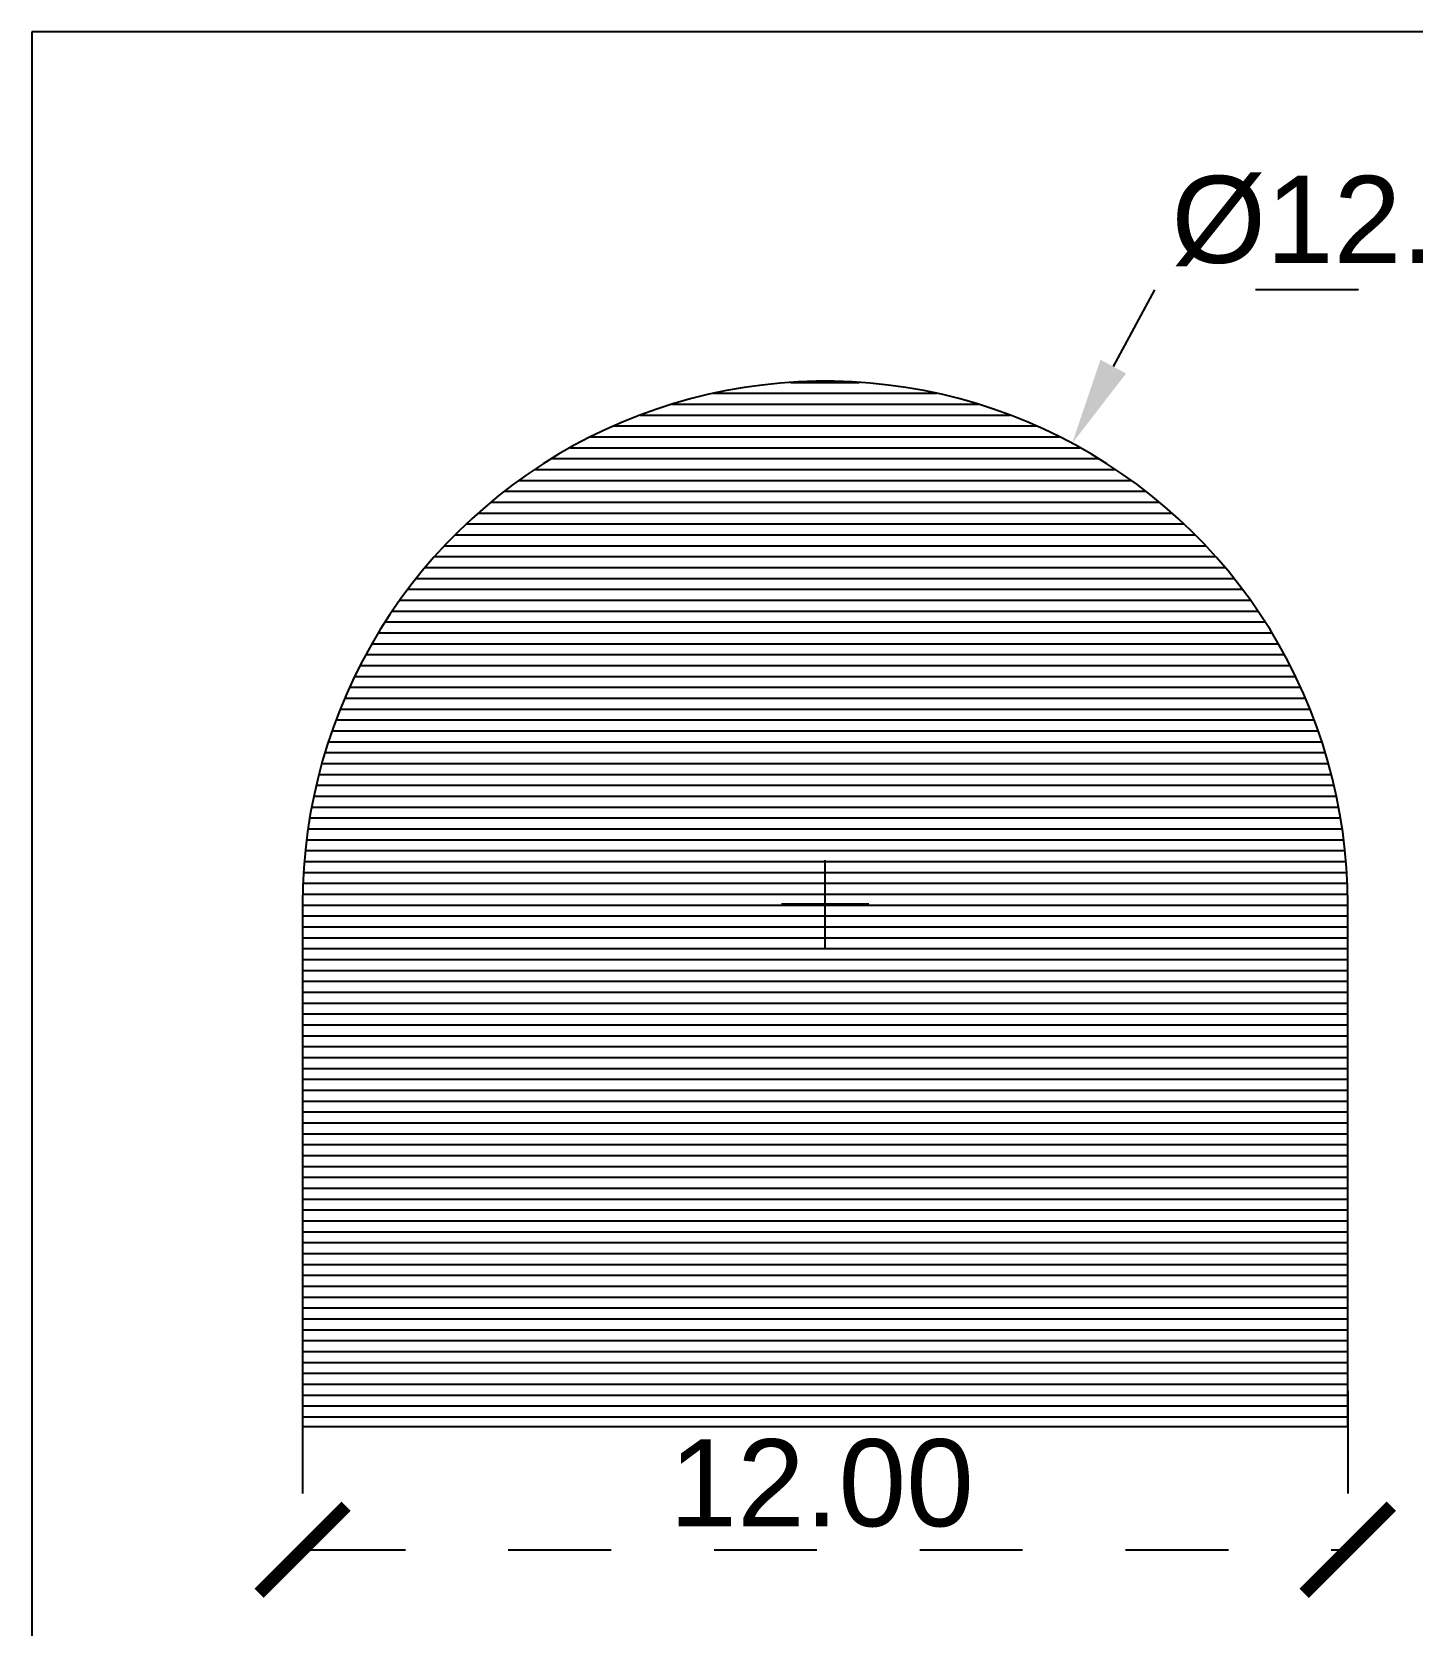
# Model space of a CAD drawing. Extents: x 0 to 146, y -2 to 88.
# Drawn here: x 97.7 to 113.55, y 62.23 to 80.53 of the extents above; entities that cross this region are included whole.
import ezdxf

# ---------------------------------------------------------------- set-up
doc = ezdxf.new("R2010")
doc.units = 0
doc.header["$LTSCALE"] = 15
doc.linetypes.add('HIDDEN', pattern=[0.15748, 0.07874, -0.07874])
doc.layers.get('0').update_dxf_attribs({"linetype": 'CONTINUOUS'})
doc.layers.get('DEFPOINTS').update_dxf_attribs({"linetype": 'CONTINUOUS'})
for name, color, linetype in [('ALL_TEMP$0-REFEENCE', 7, 'HIDDEN'), ('DEFAULT', 7, 'CONTINUOUS'), ('OPENSOURCE$PORTHOLEDETAIL$', 254, 'CONTINUOUS')]:
    doc.layers.add(name, color=color, linetype=linetype)
doc.styles.add('ARIAL_REGULAR', font='txt')
doc.dimstyles.new('DEFAULT', dxfattribs={"dimtxt": 1, "dimasz": 1, "dimexe": 0.5, "dimexo": 0.5, "dimgap": 0.25, "dimtad": 1, "dimtoh": 1, "dimzin": 1, "dimcen": 0.5, "dimazin": 3, "dimtfac": 1, "dimtix": 1, "dimtofl": 0, "dimtmove": 0, "dimatfit": 3})

# ---------------------------------------------------------------- blocks, each defined once
blk = doc.blocks.new('_ARCHTICK')
at = {"color": 0, "linetype": 'BYBLOCK', "const_width": 0.15}
blk.add_lwpolyline([(-0.5, -0.5), (0.5, 0.5)], dxfattribs=at)
blk = doc.blocks.new('*D2')
at = {"layer": 'ALL_TEMP$0-REFEENCE', "color": 0}
for p, q in [((100.81, 64.925), (100.81, 62.6)), ((112.81, 64.925), (112.81, 62.6)), ((100.81, 63.1), (112.81, 63.1))]:
    blk.add_line(p, q, dxfattribs=at)
at = {"layer": 'DEFPOINTS', "color": 0}
for p in [(100.81, 65.425), (112.81, 65.425), (112.81, 63.1)]:
    blk.add_point(p, dxfattribs=at)
at = {"layer": 'ALL_TEMP$0-REFEENCE', "color": 0, "rotation": 180}
blk.add_blockref('_ARCHTICK', (100.81, 63.1), dxfattribs=at)
at = {"layer": 'ALL_TEMP$0-REFEENCE', "color": 0}
blk.add_blockref('_ARCHTICK', (112.81, 63.1), dxfattribs=at)
at = {"layer": 'ALL_TEMP$0-REFEENCE', "color": 0, "linetype": 'CONTINUOUS', "style": 'ARIAL_REGULAR'}
blk.add_text('12.00', height=1, dxfattribs=at).set_placement((105.022, 63.369))
blk = doc.blocks.new('*D3')
at = {"layer": 'ALL_TEMP$0-REFEENCE', "color": 0}
for p, q in [((110.591, 77.564), (110.118, 76.683)), ((115.296, 77.564), (110.591, 77.564)), ((106.81, 70.015), (106.81, 71.015)), ((106.31, 70.515), (107.31, 70.515))]:
    blk.add_line(p, q, dxfattribs=at)
blk.add_solid([(109.971, 76.762), (110.265, 76.604), (109.646, 75.802)], dxfattribs=at)
at = {"layer": 'DEFPOINTS', "color": 0}
for p in [(109.646, 75.802), (103.974, 65.229)]:
    blk.add_point(p, dxfattribs=at)
at = {"layer": 'ALL_TEMP$0-REFEENCE', "color": 0, "linetype": 'CONTINUOUS', "style": 'ARIAL_REGULAR'}
blk.add_text('Ø12.00', height=1, dxfattribs=at).set_placement((110.785, 77.873))
blk = doc.blocks.new('*X9')
at = {"layer": 'OPENSOURCE$PORTHOLEDETAIL$', "linetype": 'CONTINUOUS'}
for p, q in [((106.414, 76.501), (107.206, 76.501)), ((105.529, 76.376), (108.091, 76.376)), ((104.685, 76.126), (108.935, 76.126)), ((105.051, 76.251), (108.569, 76.251)), ((104.382, 76.001), (109.238, 76.001)), ((103.882, 75.751), (109.738, 75.751)), ((104.116, 75.876), (109.504, 75.876)), ((103.669, 75.626), (109.951, 75.626)), ((103.294, 75.376), (110.326, 75.376)), ((103.474, 75.501), (110.146, 75.501)), ((103.128, 75.251), (110.492, 75.251)), ((102.827, 75.001), (110.793, 75.001)), ((102.972, 75.126), (110.648, 75.126)), ((102.69, 74.876), (110.93, 74.876)), ((102.562, 74.751), (111.058, 74.751)), ((102.326, 74.501), (111.294, 74.501)), ((102.44, 74.626), (111.18, 74.626)), ((102.218, 74.376), (111.402, 74.376)), ((102.019, 74.126), (111.601, 74.126)), ((102.116, 74.251), (111.504, 74.251)), ((101.927, 74.001), (111.693, 74.001)), ((101.759, 73.751), (111.861, 73.751)), ((101.84, 73.876), (111.78, 73.876)), ((101.68, 73.626), (111.94, 73.626)), ((101.537, 73.376), (112.083, 73.376)), ((101.606, 73.501), (112.014, 73.501)), ((101.471, 73.251), (112.149, 73.251)), ((101.35, 73.001), (112.27, 73.001)), ((101.408, 73.126), (112.212, 73.126)), ((101.295, 72.876), (112.325, 72.876)), ((101.195, 72.626), (112.425, 72.626)), ((101.242, 72.751), (112.378, 72.751)), ((101.149, 72.501), (112.471, 72.501)), ((101.106, 72.376), (112.514, 72.376)), ((101.031, 72.126), (112.589, 72.126)), ((101.068, 72.251), (112.552, 72.251)), ((100.998, 72.001), (112.622, 72.001)), ((100.939, 71.751), (112.681, 71.751)), ((100.967, 71.876), (112.653, 71.876)), ((100.915, 71.626), (112.705, 71.626)), ((100.873, 71.376), (112.747, 71.376)), ((100.892, 71.501), (112.728, 71.501)), ((100.856, 71.251), (112.764, 71.251)), ((100.831, 71.001), (112.789, 71.001)), ((100.841, 71.126), (112.779, 71.126)), ((100.822, 70.876), (112.798, 70.876)), ((100.812, 70.626), (112.808, 70.626)), ((100.815, 70.751), (112.805, 70.751)), ((100.81, 70.501), (112.81, 70.501)), ((100.81, 70.376), (112.81, 70.376)), ((100.81, 70.251), (112.81, 70.251)), ((100.81, 70.126), (112.81, 70.126)), ((100.81, 70.001), (112.81, 70.001)), ((100.81, 69.876), (112.81, 69.876)), ((100.81, 69.751), (112.81, 69.751)), ((100.81, 69.626), (112.81, 69.626)), ((100.81, 69.501), (112.81, 69.501)), ((100.81, 69.376), (112.81, 69.376)), ((100.81, 69.251), (112.81, 69.251)), ((100.81, 69.126), (112.81, 69.126)), ((100.81, 69.001), (112.81, 69.001)), ((100.81, 68.876), (112.81, 68.876)), ((100.81, 68.751), (112.81, 68.751)), ((100.81, 68.626), (112.81, 68.626)), ((100.81, 68.501), (112.81, 68.501)), ((100.81, 68.376), (112.81, 68.376)), ((100.81, 68.251), (112.81, 68.251)), ((100.81, 68.126), (112.81, 68.126)), ((100.81, 68.001), (112.81, 68.001)), ((100.81, 67.876), (112.81, 67.876)), ((100.81, 67.751), (112.81, 67.751)), ((100.81, 67.626), (112.81, 67.626)), ((100.81, 67.501), (112.81, 67.501)), ((100.81, 67.376), (112.81, 67.376)), ((100.81, 67.251), (112.81, 67.251)), ((100.81, 67.126), (112.81, 67.126)), ((100.81, 67.001), (112.81, 67.001)), ((100.81, 66.876), (112.81, 66.876)), ((100.81, 66.751), (112.81, 66.751)), ((100.81, 66.626), (112.81, 66.626)), ((100.81, 66.501), (112.81, 66.501)), ((100.81, 66.376), (112.81, 66.376)), ((100.81, 66.251), (112.81, 66.251)), ((100.81, 66.126), (112.81, 66.126)), ((100.81, 66.001), (112.81, 66.001)), ((100.81, 65.876), (112.81, 65.876)), ((100.81, 65.751), (112.81, 65.751)), ((100.81, 65.626), (112.81, 65.626)), ((100.81, 65.501), (112.81, 65.501)), ((100.81, 65.376), (112.81, 65.376)), ((100.81, 65.251), (112.81, 65.251)), ((100.81, 65.126), (112.81, 65.126)), ((100.81, 65.001), (112.81, 65.001)), ((100.81, 64.876), (112.81, 64.876)), ((100.81, 64.751), (112.81, 64.751)), ((100.81, 64.626), (112.81, 64.626))]:
    blk.add_line(p, q, dxfattribs=at)

msp = doc.modelspace()

# ---------------------------------------------------------------- linework, layer by layer
at = {"layer": 'DEFAULT'}
for p, q in [((141.07, 80.526), (97.702, 80.526)), ((97.702, 80.526), (97.702, 58.024))]:
    msp.add_line(p, q, dxfattribs=at)
at = {"layer": 'OPENSOURCE$PORTHOLEDETAIL$'}
for p, q in [((106.087, 76.471), (105.882, 76.443)), ((106.293, 76.493), (106.087, 76.471)), ((106.499, 76.507), (106.293, 76.493)), ((106.706, 76.514), (106.499, 76.507)), ((106.914, 76.514), (106.706, 76.514)), ((107.121, 76.507), (106.914, 76.514)), ((107.327, 76.493), (107.121, 76.507)), ((107.533, 76.471), (107.327, 76.493)), ((107.738, 76.443), (107.533, 76.471)), ((105.274, 76.315), (105.074, 76.259)), ((105.475, 76.365), (105.274, 76.315)), ((105.678, 76.407), (105.475, 76.365)), ((105.882, 76.443), (105.678, 76.407)), ((107.942, 76.407), (107.738, 76.443)), ((108.145, 76.365), (107.942, 76.407)), ((108.346, 76.315), (108.145, 76.365)), ((108.546, 76.259), (108.346, 76.315)), ((104.682, 76.125), (104.49, 76.049)), ((104.877, 76.195), (104.682, 76.125)), ((105.074, 76.259), (104.877, 76.195)), ((108.743, 76.195), (108.546, 76.259)), ((108.938, 76.125), (108.743, 76.195)), ((109.13, 76.049), (108.938, 76.125)), ((104.3, 75.965), (104.114, 75.875)), ((104.49, 76.049), (104.3, 75.965)), ((109.32, 75.965), (109.13, 76.049)), ((109.506, 75.875), (109.32, 75.965)), ((103.93, 75.779), (103.75, 75.676)), ((104.114, 75.875), (103.93, 75.779)), ((109.69, 75.779), (109.506, 75.875)), ((109.87, 75.676), (109.69, 75.779)), ((103.574, 75.568), (103.402, 75.453)), ((103.75, 75.676), (103.574, 75.568)), ((110.046, 75.568), (109.87, 75.676)), ((110.218, 75.453), (110.046, 75.568)), ((103.402, 75.453), (103.233, 75.333)), ((110.387, 75.333), (110.218, 75.453)), ((103.069, 75.206), (102.909, 75.074)), ((103.233, 75.333), (103.069, 75.206)), ((110.551, 75.206), (110.387, 75.333)), ((110.711, 75.074), (110.551, 75.206)), ((102.909, 75.074), (102.754, 74.937)), ((110.866, 74.937), (110.711, 75.074)), ((102.754, 74.937), (102.604, 74.794)), ((111.016, 74.794), (110.866, 74.937)), ((102.459, 74.647), (102.319, 74.494)), ((102.604, 74.794), (102.459, 74.647)), ((111.161, 74.647), (111.016, 74.794)), ((111.301, 74.494), (111.161, 74.647)), ((102.319, 74.494), (102.184, 74.337)), ((111.436, 74.337), (111.301, 74.494)), ((102.184, 74.337), (102.055, 74.175)), ((111.565, 74.175), (111.436, 74.337)), ((102.055, 74.175), (101.932, 74.008)), ((111.688, 74.008), (111.565, 74.175)), ((101.932, 74.008), (101.814, 73.838)), ((111.806, 73.838), (111.688, 74.008)), ((101.814, 73.838), (101.702, 73.663)), ((111.918, 73.663), (111.806, 73.838)), ((101.702, 73.663), (101.597, 73.485)), ((112.023, 73.485), (111.918, 73.663)), ((101.597, 73.485), (101.497, 73.304)), ((112.123, 73.304), (112.023, 73.485)), ((101.497, 73.304), (101.404, 73.119)), ((112.216, 73.119), (112.123, 73.304)), ((101.404, 73.119), (101.318, 72.93)), ((112.302, 72.93), (112.216, 73.119)), ((101.318, 72.93), (101.237, 72.739)), ((112.383, 72.739), (112.302, 72.93)), ((101.237, 72.739), (101.164, 72.546)), ((112.456, 72.546), (112.383, 72.739)), ((101.164, 72.546), (101.097, 72.35)), ((112.523, 72.35), (112.456, 72.546)), ((101.097, 72.35), (101.037, 72.151)), ((112.583, 72.151), (112.523, 72.35)), ((101.037, 72.151), (100.984, 71.951)), ((112.636, 71.951), (112.583, 72.151)), ((100.984, 71.951), (100.938, 71.749)), ((112.682, 71.749), (112.636, 71.951)), ((100.938, 71.749), (100.899, 71.546)), ((112.721, 71.546), (112.682, 71.749)), ((100.899, 71.546), (100.867, 71.341)), ((112.753, 71.341), (112.721, 71.546)), ((100.867, 71.341), (100.842, 71.136)), ((112.778, 71.136), (112.753, 71.341)), ((100.842, 71.136), (100.824, 70.929)), ((112.796, 70.929), (112.778, 71.136)), ((100.824, 70.929), (100.814, 70.722)), ((112.806, 70.722), (112.796, 70.929)), ((100.814, 70.722), (100.81, 70.515)), ((112.81, 70.515), (112.806, 70.722)), ((100.81, 70.515), (100.81, 64.515)), ((112.81, 64.515), (112.81, 70.515)), ((100.81, 64.515), (112.81, 64.515))]:
    msp.add_line(p, q, dxfattribs=at)

# ---------------------------------------------------------------- block references
msp.add_blockref('*X9', (0, 0), dxfattribs=at)

# ---------------------------------------------------------------- dimensions: what is measured, and where the dimension line sits
at = {"layer": 'ALL_TEMP$0-REFEENCE'}
dim = msp.add_diameter_dim_2p(p1=(103.974, 65.229), p2=(109.646, 75.802), dimstyle='DEFAULT', override={"dimscale": 1, "dimasz": 1, "dimtad": 1, "dimtih": 0, "dimtoh": 1, "dimlfac": 1, "dimsah": 0}, dxfattribs=at)
dim.commit()
dim.dimension.update_dxf_attribs({"geometry": '*D3', "text_midpoint": (110.591, 77.564), "dimtype": 163})
dim = msp.add_linear_dim(base=(112.81, 63.1), p1=(100.81, 65.425), p2=(112.81, 65.425), dimstyle='DEFAULT', override={"dimtxt": 1, "dimasz": 1, "dimexe": 0.5, "dimexo": 0.5, "dimgap": 0.25, "dimtad": 1, "dimtih": 0, "dimdec": 2, "dimzin": 1, "dimblk": 'ARCHTICK', "dimsah": 0, "dimcen": 0.5, "dimadec": 2, "dimazin": 1, "dimtix": 0, "dimtmove": 0, "dimtzin": 1}, dxfattribs=at)
dim.commit()
dim.dimension.update_dxf_attribs({"geometry": '*D2', "text_midpoint": (106.81, 63.86)})

doc.saveas('drawing.dxf')
